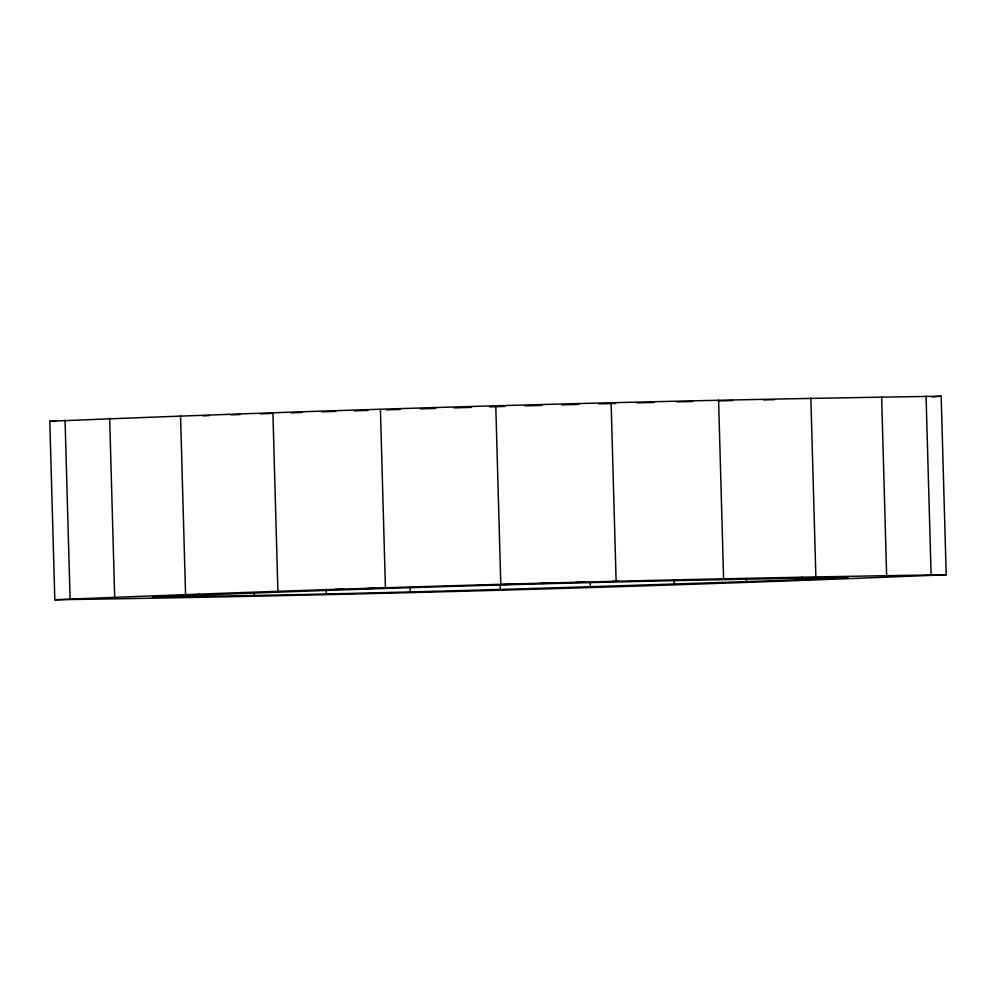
<?xml version="1.0" encoding="UTF-8"?>
<svg xmlns="http://www.w3.org/2000/svg" width="996" height="996" viewBox="0 0 996 996"><rect width="100%" height="100%" fill="white"/><g stroke="black" fill="none" stroke-linecap="round" stroke-linejoin="round"><path stroke-width="1.49" d="M49.8 421.258C346.77 409.007 644.001 400.641 941.183 396.221L946.2 574.742C649.23 586.993 351.999 595.359 54.817 599.779L49.8 421.258L55.851 421.358M932.032 396.881L941.183 396.221M54.817 599.779C351.775 587.528 649.019 579.174 946.2 574.742M801.73 579.821L848.468 577.493C616.449 580.942 384.394 587.478 152.55 597.04C368.993 594.413 585.387 586.868 801.73 579.821L801.656 576.821M202.873 415.842L209.06 415.631M230.748 414.859L240.036 414.523M260.143 413.838L270.962 413.489M291.056 412.83L301.875 412.481M321.957 411.834L335.789 411.41M354.24 410.85L368.084 410.427M386.535 409.854L400.367 409.443M420.362 408.858L435.738 408.41M454.201 407.874L471.108 407.389M489.571 406.854L504.947 406.43M334.718 589.42L344.031 589.146M367.325 588.474L378.194 588.163M502.42 584.552L516.401 584.142M539.695 583.469L550.564 583.158M575.402 582.436L584.727 582.162M612.677 581.353L618.89 581.166M524.929 405.882L541.849 405.422M561.831 404.874L578.751 404.413M598.733 403.878L615.628 403.455M637.154 402.894L654.048 402.459M677.131 401.886L692.569 401.525M718.813 400.902L732.707 400.566M763.621 399.906L774.44 399.682M926.068 395.96L931.086 574.493M881.622 396.582L886.627 575.115M810.844 398.026L815.861 576.56M746.303 578.801L746.39 581.801M718.589 400.205L723.606 578.738M674.168 579.66L674.292 584.142M611.121 402.969L616.138 581.49M590.217 582.212L590.354 586.706M495.784 406.119L500.801 584.64M500.154 584.814L500.278 589.308M410.103 587.279L410.24 591.773M380.41 409.443L385.427 587.976M326.215 589.433L326.339 593.927M272.892 412.73L277.909 591.25M254.229 592.632L254.304 595.62M198.976 593.753L199.063 596.753M180.537 415.743L185.555 594.263M109.66 418.27L114.677 596.803M65.064 420.15L70.081 598.683"/></g></svg>
